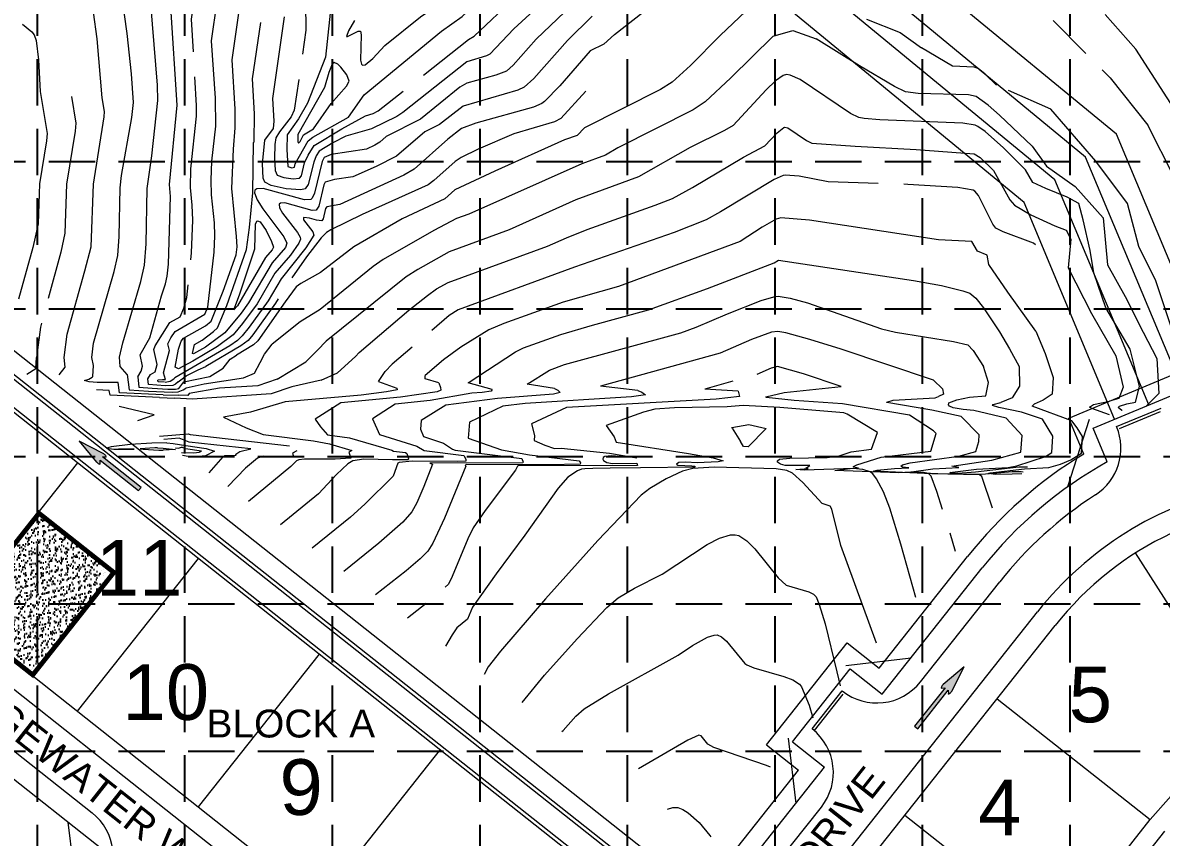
# Model space of a CAD drawing. Header units: inches. Extents: x 5726 to 10817, y 12055 to 15240.
# Drawn here: x 9058 to 9671, y 14475 to 14913 of the extents above; entities that cross this region are included whole.
import ezdxf
from ezdxf.enums import TextEntityAlignment as Align

# ---------------------------------------------------------------- set-up
doc = ezdxf.new("R2010")
doc.units = ezdxf.units.IN
doc.header["$LTSCALE"] = 100
doc.header["$MEASUREMENT"] = 0
for name, pattern in [('ACAD_ISO02W100', [15, 12, -3]), ('DASHED', [0.75, 0.5, -0.25]), ('HIDDEN', [0.375, 0.25, -0.125])]:
    doc.linetypes.add(name, pattern=pattern)
for name, color, linetype in [('2', 7, 'Continuous'), ('20', 36, 'Continuous'), ('21', 36, 'Continuous'), ('27', 150, 'Continuous'), ('29', 150, 'Continuous'), ('30', 7, 'Continuous'), ('8', 7, 'Continuous'), ('BASE', 7, 'Continuous'), ('BLOCK NUMBERS', 7, 'Continuous'), ('FLOW ARROWS', 7, 'Continuous'), ('GRID', 254, 'HIDDEN'), ('LOT NUMBERS', 7, 'Continuous'), ('STREET NAMES', 7, 'Continuous')]:
    doc.layers.add(name, color=color, linetype=linetype)
doc.styles.get("Standard").update_dxf_attribs({"font": 'ARIAL.TTF', "height": 25})

# ---------------------------------------------------------------- blocks, each defined once
blk = doc.blocks.new('block2')
at = {"layer": 'GRID'}
for p, q in [((9066.1, 15156.29), (9066.1, 12138.33)), ((9145.52, 15156.29), (9145.52, 12138.33)), ((9224.94, 15156.29), (9224.94, 12138.33)), ((9304.36, 15156.29), (9304.36, 12138.33)), ((9383.78, 15156.29), (9383.78, 12138.33)), ((9463.2, 15156.29), (9463.2, 12138.33)), ((9542.62, 15156.29), (9542.62, 12138.33)), ((9622.04, 15156.29), (9622.04, 12138.33)), ((5809.88, 14838.61), (10733.92, 14838.61)), ((5809.88, 14759.19), (10733.92, 14759.19)), ((5809.88, 14679.77), (10733.92, 14679.77)), ((5809.88, 14600.35), (10733.92, 14600.35)), ((5809.88, 14520.93), (10733.92, 14520.93))]:
    blk.add_line(p, q, dxfattribs=at)
blk = doc.blocks.new('washout')
at = {"layer": 'BASE'}
h = blk.add_hatch(dxfattribs=at)
h.set_pattern_fill('AR-SAND', color=30, scale=1.29438, style=0)
h.set_pattern_definition([(37.5, (1095.3101, -97.0785), (-0.0815373, 2.494042), [0, -1.9674576, 0, -2.200446, 0, -2.1033675]), (7.5, (1095.31, -97.0785), (2.290764, 3.652929), [0, -1.0613916, 0, -1.7733006, 0, -0.6795495]), (327.5, (1093.718, -97.0785), (4.030883, 0.007325), [0, -0.64719, 0, -2.329884, 0, -3.041793]), (317.5, (1093.718, -97.0785), (3.89107, 1.136046), [0, -0.323595, 0, -1.5273684, 0, -1.747413])])
h.paths.add_polyline_path([(44.31, 0), (44.31, 32.36), (0, 32.36), (0, 0)])
at = {"layer": 'BASE', "color": 30, "linetype": 'ACAD_ISO02W100', "const_width": 1.62}
blk.add_lwpolyline([(0, 0), (44.31, 0), (44.31, 32.36), (0, 32.36)], close=True, dxfattribs=at)

msp = doc.modelspace()

# ---------------------------------------------------------------- hatches: boundary and pattern name
at = {"layer": 'FLOW ARROWS', "lineweight": 0}
h = msp.add_hatch(color=256, dxfattribs=at)
edge = h.paths.add_edge_path()
edge.add_line((9100.1, 14675.75), (9099.97, 14677.79))
edge.add_line((9099.97, 14677.79), (9120.72, 14661.37))
edge.add_line((9120.72, 14661.37), (9122.04, 14663.06))
edge.add_line((9122.04, 14663.06), (9101.3, 14679.48))
edge.add_line((9101.3, 14679.48), (9103.13, 14679.62))
edge.add_line((9103.13, 14679.62), (9103.13, 14679.63))
edge.add_ellipse((9102.15, 14680.55), major_axis=(1.1, -0.87), ratio=0.285714, start_angle=342.81733, end_angle=484.72693)
edge.add_line((9101.73, 14681.3), (9101.74, 14681.3))
edge.add_line((9101.74, 14681.3), (9088.74, 14687.96))
edge.add_line((9088.74, 14687.96), (9098.13, 14676.76))
edge.add_line((9098.13, 14676.76), (9098.13, 14676.76))
edge.add_ellipse((9098.97, 14676.51), major_axis=(1.1, -0.87), ratio=0.285714, start_angle=234.16847, end_angle=374.49672)
edge.add_line((9100.1, 14675.75), (9100.1, 14675.75))
h = msp.add_hatch(color=256, dxfattribs=at)
edge = h.paths.add_edge_path()
edge.add_line((9552.89, 14555), (9554.93, 14555.13))
edge.add_line((9554.93, 14555.13), (9538.51, 14534.38))
edge.add_line((9538.51, 14534.38), (9540.21, 14533.05))
edge.add_line((9540.21, 14533.05), (9556.62, 14553.8))
edge.add_line((9556.62, 14553.8), (9556.77, 14551.97))
edge.add_line((9556.77, 14551.97), (9556.77, 14551.97))
edge.add_ellipse((9557.69, 14552.94), major_axis=(-0.87, -1.1), ratio=0.285714, start_angle=342.81733, end_angle=484.72693)
edge.add_line((9558.44, 14553.36), (9558.44, 14553.36))
edge.add_line((9558.44, 14553.36), (9565.11, 14566.36))
edge.add_line((9565.11, 14566.36), (9553.91, 14556.96))
edge.add_line((9553.91, 14556.96), (9553.91, 14556.97))
edge.add_ellipse((9553.65, 14556.12), major_axis=(-0.87, -1.1), ratio=0.285714, start_angle=234.16847, end_angle=374.49672)
edge.add_line((9552.89, 14555), (9552.89, 14555))

# ---------------------------------------------------------------- linework, layer by layer
at = {"layer": '2', "color": 7, "lineweight": 0}
for p, q in [((9045.26, 14743.25), (9423.24, 14444.17)), ((9621.49, 14700.4), (9686.1, 14727.35)), ((9629.56, 14681.06), (9621.49, 14700.4)), ((9519.42, 14565.72), (9567.03, 14625.89)), ((9458.73, 14524.47), (9502.17, 14579.37)), ((9502.17, 14579.37), (9519.42, 14565.72)), ((9458.73, 14524.47), (9475.99, 14510.82)), ((9423.24, 14444.17), (9475.99, 14510.82)), ((9485.4, 14240.69), (9673.1, 14477.91))]:
    msp.add_line(p, q, dxfattribs=at)
msp.add_arc((9751.32, 14480.07), 235, 121.20802, 141.64691, dxfattribs=at)
at = {"layer": '20', "color": 43, "linetype": 'HIDDEN', "lineweight": 0}
for p, q in [((9657.64, 14899.09), (9621.47, 14939.9)), ((9376.97, 14907.04), (9398.32, 14923.73)), ((9433.89, 14906.43), (9447.57, 14919.58)), ((9512.6, 14915.34), (9530.68, 14908.03)), ((9613.01, 14914.49), (9643.79, 14883.69)), ((9462.36, 14906.12), (9472.97, 14909.18)), ((9472.97, 14909.18), (9485.5, 14904.72)), ((9530.68, 14908.03), (9542.21, 14899.84)), ((9611.86, 14866.83), (9582.49, 14879.8))]:
    msp.add_line(p, q, dxfattribs=at)
at = {"layer": '20', "color": 43, "lineweight": 0}
for p, q in [((9682.84, 14859.82), (9657.64, 14899.09)), ((9643.79, 14883.69), (9663.99, 14858.28)), ((9636.1, 14838.73), (9611.86, 14866.83)), ((9678.22, 14830.18), (9663.99, 14858.28)), ((9601.77, 14846.84), (9609.55, 14836.03)), ((9653.03, 14816.01), (9636.1, 14838.73)), ((9609.55, 14836.03), (9624.94, 14825.25)), ((9624.94, 14825.25), (9639.95, 14808.31)), ((9626.87, 14816.01), (9620.54, 14819.35)), ((9629.17, 14807.16), (9626.87, 14816.01)), ((9659.18, 14792.91), (9653.03, 14816.01)), ((9633.02, 14790.6), (9629.17, 14807.16)), ((9639.95, 14808.31), (9642.25, 14782.9)), ((9620.11, 14801.56), (9622.63, 14796.76)), ((9622.63, 14796.76), (9621.09, 14781.36)), ((9634.94, 14778.67), (9633.02, 14790.6)), ((9668.42, 14774.43), (9659.18, 14792.91)), ((9642.25, 14782.9), (9651.87, 14765.96)), ((9621.09, 14781.36), (9633.79, 14756.72)), ((9641.49, 14759.8), (9634.94, 14778.67)), ((9679.19, 14742.09), (9668.42, 14774.43)), ((9651.87, 14765.96), (9661.49, 14746.71)), ((9654.57, 14737.47), (9641.49, 14759.8)), ((9633.79, 14756.72), (9646.87, 14734.01)), ((9603.73, 14747.31), (9608.76, 14735.2)), ((9661.49, 14746.71), (9668.8, 14732.47)), ((9188.58, 14734.76), (9192.67, 14740.23)), ((9217.06, 14736.95), (9221.65, 14741.81)), ((9110.83, 14728.18), (9110.43, 14733.2)), ((9170.05, 14732.07), (9173.4, 14734.38)), ((9186.19, 14730.27), (9188.58, 14734.76)), ((9210.69, 14730.77), (9217.06, 14736.95)), ((9227.82, 14724.79), (9237.58, 14733.56)), ((9237.58, 14733.56), (9239.43, 14735.66)), ((9589.64, 14737.71), (9594.69, 14728.16)), ((9608.76, 14735.2), (9613.09, 14722.21)), ((9646.87, 14734.01), (9650.72, 14717.07)), ((9659.57, 14717.45), (9654.57, 14737.47)), ((9077.93, 14723.69), (9081.15, 14727.78)), ((9081.15, 14727.78), (9080.66, 14733.05)), ((9096.49, 14728.78), (9095.54, 14733.13)), ((9096.06, 14722.83), (9096.49, 14728.78)), ((9114.52, 14723.97), (9110.83, 14728.18)), ((9122.04, 14725.69), (9122.79, 14728.4)), ((9159.02, 14722.81), (9166.26, 14727.28)), ((9166.26, 14727.28), (9170.05, 14732.07)), ((9183.2, 14724.59), (9186.19, 14730.27)), ((9195.38, 14721.41), (9210.69, 14730.77)), ((9578.19, 14719.5), (9575.56, 14728.12)), ((9594.69, 14728.16), (9594.96, 14717.61)), ((9668.8, 14732.47), (9669.96, 14713.6)), ((9120.27, 14722.7), (9122.04, 14725.69)), ((9131.1, 14721.04), (9133.56, 14721.12)), ((9131.24, 14719.97), (9131.12, 14720.88)), ((9133.56, 14721.12), (9135.21, 14721.14)), ((9137.69, 14720.38), (9139.63, 14721.55)), ((9139.63, 14721.55), (9140.3, 14722.06)), ((9177.2, 14722.11), (9183.2, 14724.59)), ((9218.98, 14720.76), (9227.82, 14724.79)), ((9275.04, 14721.6), (9274.98, 14723.37)), ((9282.34, 14719.47), (9275.04, 14721.6)), ((9613.09, 14722.21), (9612.55, 14713.28)), ((9128.11, 14716.48), (9136.49, 14716.06)), ((9134.77, 14719.73), (9131.24, 14719.97)), ((9135.02, 14719.76), (9137.69, 14720.38)), ((9142.06, 14714.62), (9144.75, 14715.62)), ((9144.75, 14715.62), (9146.16, 14716.52)), ((9311.15, 14715.8), (9298.22, 14719.35)), ((9344.64, 14716.43), (9329.88, 14718.62)), ((9389.49, 14715.24), (9369.36, 14717.63)), ((9548.67, 14720.76), (9553.57, 14716.25)), ((9553.57, 14716.25), (9554.11, 14713.28)), ((9576.84, 14712.46), (9578.19, 14719.5)), ((9594.96, 14717.61), (9590.91, 14711.38)), ((9650.72, 14717.07), (9648.41, 14710.91)), ((9657.39, 14709.04), (9659.57, 14717.45)), ((9131.9, 14711.5), (9140.29, 14711.11)), ((9133.94, 14712.89), (9142.34, 14712.71)), ((9138.85, 14714.45), (9142.06, 14714.62)), ((9554.11, 14713.28), (9551.41, 14711.98)), ((9567.99, 14711.64), (9576.84, 14712.46)), ((9590.91, 14711.38), (9584.85, 14708.78)), ((9607.68, 14710.03), (9602.89, 14707.86)), ((9612.55, 14713.28), (9607.68, 14710.03)), ((9648.41, 14710.91), (9643.39, 14709.55)), ((9669.96, 14713.6), (9663.1, 14706.78)), ((9440.31, 14694.9), (9444.71, 14687.75)), ((9130.87, 14684.4), (9133.9, 14684.15)), ((9133.9, 14684.15), (9140.68, 14683.5)), ((9135.98, 14687), (9139.34, 14686.64)), ((9139.34, 14686.64), (9146.09, 14685.59)), ((9142.03, 14684.23), (9143.94, 14684.67)), ((9146.09, 14685.59), (9157.1, 14684.1)), ((9140.68, 14683.5), (9134.04, 14683.16)), ((9149.38, 14679.31), (9144.4, 14680.32)), ((9156.8, 14680.06), (9149.38, 14679.31)), ((9161.58, 14682.6), (9156.8, 14680.06)), ((9157.1, 14684.1), (9161.58, 14682.6))]:
    msp.add_line(p, q, dxfattribs=at)
for points in [[(9122.79, 14728.4), (9121.51, 14734.42), (9126.86, 14743.63), (9132.98, 14766.33), (9135.26, 14772.8), (9136.14, 14776.93), (9136.77, 14783.24), (9137.97, 14819.77), (9137.38, 14826.21), (9141.58, 14869), (9138.13, 14921.75), (9138.19, 14926.89), (9140.95, 14948.64), (9146.71, 14962.76), (9146.97, 14965), (9146.73, 14965.73), (9143.75, 14968.77), (9132.61, 14976.67), (9114.19, 14988.76), (9110.9, 14995.71), (9083.39, 15012), (9062.7, 15023.18)], [(9227.68, 15023.18), (9228.43, 15020.31), (9230.46, 14992.98), (9229.93, 14976.11), (9221.33, 14894.75), (9211.61, 14870.05), (9206.84, 14861.54), (9200.79, 14852.91), (9200.46, 14845.03), (9201.13, 14835.93), (9203.15, 14835.3), (9204.6, 14835.57), (9205.09, 14837.37), (9211.93, 14849.71), (9214.57, 14851.72), (9233.69, 14862.58), (9242.12, 14874.55), (9283.77, 14908.81), (9295.01, 14916.77), (9350.69, 14969.27), (9365.82, 14980.71), (9367.25, 14982.34)], [(9365.45, 14933.95), (9334.76, 14904.59), (9322.35, 14890.57), (9318.8, 14887.35), (9312.98, 14885.22), (9297.44, 14880.9), (9293.71, 14878.58), (9272.46, 14861.44), (9253.96, 14852.04), (9250.63, 14849.07), (9247.99, 14847.42), (9243.35, 14845.33), (9224.43, 14842.36), (9220.72, 14840.84), (9219.5, 14838.6), (9215.48, 14821.56), (9214.15, 14818.79), (9213.37, 14818.12), (9210.09, 14817.99), (9187.88, 14824.04), (9184.3, 14823.92), (9183.39, 14823.17), (9183.14, 14821.82), (9184.5, 14817.99), (9187.61, 14813.13), (9198.99, 14798.01), (9200.61, 14794.69), (9199.76, 14792.31), (9192.64, 14783.97), (9179.87, 14762.42), (9175.99, 14757.01), (9167.16, 14746.31), (9156.7, 14738.68), (9150.29, 14735.03), (9149.81, 14735.27), (9150.88, 14739.99), (9154.94, 14742.42), (9161.11, 14747.04), (9163.28, 14749.05), (9168.17, 14761.08), (9178.88, 14791.3), (9180.52, 14803.04), (9182.29, 14821.73), (9182.62, 14848.81), (9182.9, 14849.16), (9183.18, 14864.36), (9182.03, 14883.19), (9186.54, 14913.46)], [(9095.54, 14733.13), (9096.53, 14740.69), (9107.55, 14779.37), (9109.61, 14788.04), (9110.25, 14798.21), (9110.79, 14824.51), (9111.62, 14831.1), (9117.11, 14862.27), (9117.99, 14870.37), (9116.99, 14885.86), (9114.64, 14907.65), (9111.63, 14928.24)], [(9110.43, 14733.2), (9112.25, 14740.91), (9121.92, 14774.05), (9123.97, 14782.7), (9124.73, 14794.27), (9125.36, 14824.17), (9127.93, 14841.62), (9131.12, 14871.49), (9130.83, 14879.7), (9127.34, 14923.47)], [(9135.21, 14721.14), (9134.18, 14724.82), (9137.29, 14736.81), (9136.52, 14740.42), (9138.04, 14743.64), (9140.36, 14746.99), (9156.42, 14756.43), (9158.08, 14760.13), (9161.4, 14789.87), (9161.79, 14798.5), (9161.66, 14805.63), (9160.07, 14820.76), (9159.79, 14828.63), (9160.25, 14838.8), (9162.24, 14857.57), (9162.12, 14872.7), (9160.05, 14903.71), (9163.12, 14924.9)], [(9337.78, 14923.99), (9322.73, 14910.05), (9309.85, 14896.48), (9308.1, 14895.54), (9297.41, 14892.4), (9262.99, 14865.05), (9259.68, 14862.8), (9246.1, 14856.16), (9232.25, 14852.31), (9225.32, 14848.69), (9217.99, 14844.15), (9216.37, 14841.64), (9215.14, 14838.27), (9212.03, 14826.23), (9210.39, 14823.87), (9208.04, 14823.42), (9200.23, 14823.9), (9192.12, 14825.69), (9188.62, 14827.54), (9187.8, 14829.7), (9187.45, 14837.38), (9188.63, 14850.04), (9193.31, 14856.45), (9193.7, 14860.41), (9193, 14872.56), (9199.29, 14916.6)], [(9080.66, 14733.05), (9082.31, 14745.69), (9091.85, 14779.66), (9095.16, 14792.71), (9096.39, 14826.39), (9102.28, 14862.63), (9102.45, 14865.55), (9101.21, 14872.89), (9098.42, 14904.71), (9096.49, 14919)], [(9364.91, 14916.84), (9351.7, 14903.87), (9333.48, 14883.32), (9328.27, 14878.62), (9324.92, 14877.08), (9295.5, 14868.5), (9282.72, 14858.59), (9274.8, 14854.68), (9259.5, 14841.48), (9248.6, 14835.85), (9236.04, 14830.38), (9226.28, 14828.93), (9221.23, 14827.46), (9220.42, 14825.98), (9217.75, 14814.65), (9216.35, 14812.37), (9214.17, 14812.29), (9199.41, 14816.3), (9197.04, 14816.22), (9196.44, 14815.72), (9196.6, 14813.67), (9198.28, 14810.74), (9206.2, 14800.47), (9207.69, 14797.79), (9207.87, 14796.8), (9207.04, 14794.56), (9202.42, 14788.24), (9194.1, 14778.44), (9184.49, 14761.99), (9176.74, 14751.39), (9171.68, 14745.29), (9163.24, 14739.01), (9150, 14731.07), (9142.27, 14726.86), (9140.49, 14727.84), (9142.24, 14737.47), (9143.6, 14741.93), (9144.98, 14743.5), (9156.75, 14750.11), (9159.89, 14752.65), (9166.23, 14768.82), (9173.19, 14788.36), (9173.71, 14792.66), (9173.5, 14798.23), (9170.93, 14824.13), (9171.76, 14845.23), (9172.71, 14856.84), (9172.78, 14866.87), (9171.04, 14893.45), (9174.91, 14919.78)], [(9058.27, 14912.68), (9063.22, 14908.47), (9064.54, 14906.83), (9065.57, 14903.73), (9066.8, 14893.32), (9067.8, 14876.35), (9071.43, 14853.65), (9071.22, 14849.68), (9067.31, 14826.57), (9066.66, 14805.08), (9063.83, 14792.3), (9056.15, 14764.5)], [(9376.97, 14907.04), (9371.19, 14901.87), (9363.91, 14898.19), (9347.51, 14879.46), (9339.19, 14870.94), (9337.74, 14869.88), (9333.25, 14867.95), (9302.32, 14859.19), (9294.53, 14856.43), (9287.13, 14850.66), (9269, 14834.43), (9263.59, 14831.26), (9229.07, 14815.53), (9222.03, 14814.27), (9221.34, 14813.35), (9220.02, 14807.75), (9219.33, 14806.62), (9216.59, 14806.97), (9212.66, 14808.18), (9209.77, 14808.53), (9209.48, 14808.28), (9209.59, 14807.26), (9214.52, 14800.69), (9215.13, 14798.92), (9210.73, 14792.04), (9197.48, 14775.39), (9190.47, 14763.6), (9180.31, 14749.35), (9176.5, 14744.65), (9173.92, 14742.26), (9169.79, 14739.33), (9140.3, 14722.06)], [(9433.89, 14906.43), (9417.77, 14890.41), (9407.9, 14881.35), (9401.61, 14877.38), (9360.75, 14856.82), (9356.9, 14852.59), (9350.07, 14850.38), (9312.44, 14833.45), (9290.93, 14823.3), (9285.56, 14818.59), (9262.63, 14807.68), (9236.6, 14792.74), (9218.74, 14778.75), (9208.09, 14772.86), (9205.58, 14771.04), (9199.57, 14763.1), (9184.85, 14742.05), (9182.65, 14739.79), (9173.4, 14734.38)], [(9462.36, 14906.12), (9439.54, 14883.63), (9425.66, 14870.79), (9419.19, 14866.44), (9378.74, 14845.99), (9372.14, 14842.12), (9359.33, 14837.4), (9298.44, 14810.21), (9291.92, 14807.94), (9279.61, 14801.41), (9252.46, 14785.81), (9247.06, 14781.99), (9218.47, 14758.88), (9207.79, 14752.24), (9192.67, 14740.23)], [(9601.77, 14846.84), (9584.22, 14863.63), (9578.16, 14868.92), (9571.53, 14873.64), (9567.55, 14874.5), (9540.48, 14875.25), (9533.63, 14876.17), (9527.67, 14879.03), (9508.82, 14890.07), (9485.5, 14904.72)], [(9214.85, 14856.27), (9224.36, 14869.79), (9232.72, 14879.18), (9234.14, 14881.92), (9232.82, 14885.23), (9229.64, 14889.43), (9227.95, 14891.05), (9225.96, 14891.92), (9224.93, 14891), (9223.1, 14886.48), (9220.76, 14878.51), (9206.52, 14853.2), (9206.44, 14849.21), (9206.87, 14848.52), (9207.74, 14849.38), (9209.42, 14853.01), (9214.85, 14856.27)], [(9620.54, 14819.35), (9609.09, 14824.02), (9602.17, 14827.26), (9598.15, 14834.11), (9586.29, 14846.01), (9576.5, 14854.77), (9572.56, 14857.51), (9571.05, 14858.2), (9564.37, 14859.33), (9519.77, 14861.09), (9511.26, 14861.83), (9508.38, 14862.38), (9503.95, 14864.52), (9476.92, 14882.77), (9471.49, 14885.19), (9469.48, 14885.46), (9467.78, 14884.98), (9463.54, 14882.06), (9458.56, 14877.31), (9440.76, 14858.06), (9436.17, 14855.35), (9417.61, 14846.19), (9389.9, 14830.31), (9356.19, 14817.96), (9320.17, 14801.79), (9287.87, 14789.88), (9271.06, 14780.54), (9264.73, 14776.58), (9221.65, 14741.81)], [(9239.43, 14735.66), (9266.23, 14758.47), (9276.17, 14766.49), (9281.14, 14769.98), (9287.38, 14773.45), (9340.91, 14792.99), (9351.01, 14797.53), (9362.24, 14802.07), (9398.81, 14815.05), (9408.12, 14818.74), (9418.97, 14824.67), (9446.37, 14840.93), (9457.93, 14846.98), (9464.57, 14854.15), (9468, 14857.01), (9468.63, 14857.19), (9470.32, 14856.72), (9480.37, 14849.94), (9483.13, 14848.59), (9506.43, 14846.81), (9539.36, 14845.11), (9570.58, 14842.75), (9573.75, 14840.82), (9580.87, 14833.78), (9589.8, 14818), (9592.17, 14815.03), (9600.98, 14809.96), (9613.97, 14803.9), (9620.11, 14801.56), (9620.47, 14801.47)], [(9189.07, 14786.88), (9173.95, 14760.92), (9172.02, 14758.65), (9175.07, 14766.85), (9183.22, 14791.62), (9183.64, 14804.86), (9184.3, 14806.44), (9184.81, 14806.7), (9186.22, 14806.04), (9189.48, 14801.48), (9192.29, 14795.62), (9193.34, 14792.57), (9192.61, 14790.97), (9189.07, 14786.88)], [(9603.73, 14747.31), (9588.62, 14768.23), (9578.44, 14783.08), (9577.56, 14788.23), (9572.41, 14790.41), (9569.26, 14795.46), (9551.42, 14796.46), (9481.96, 14807), (9466.53, 14808.33), (9463.96, 14807.61), (9456.44, 14803.28), (9444.56, 14795.58), (9379.12, 14771.28), (9349.38, 14762.78), (9317.41, 14751.3), (9309.28, 14748.01), (9294.29, 14738.54), (9284.8, 14731.83), (9274.98, 14723.37)], [(9298.22, 14719.35), (9323.63, 14736.1), (9328, 14738.18), (9348.03, 14745.46), (9365.01, 14750.44), (9395.28, 14758.64), (9426.98, 14770.27), (9462.79, 14784.01), (9465.26, 14785.5), (9537.97, 14774.56), (9552.93, 14771.76), (9564.44, 14768.99), (9568.29, 14767.65), (9571.52, 14764.95), (9575.61, 14759.83), (9584.14, 14746.94), (9589.64, 14737.71)], [(9329.88, 14718.62), (9341.96, 14726.26), (9350.08, 14729.22), (9412.58, 14746.4), (9420.93, 14749.38), (9437.78, 14756.66), (9455.79, 14763.83), (9462.63, 14765.77), (9465.07, 14766.05), (9471.56, 14765.04), (9480.81, 14762.42), (9520.68, 14748.51), (9528.18, 14746.75), (9559.34, 14741.72), (9567.22, 14739.81), (9570.09, 14736.8), (9575.56, 14728.12)], [(9548.67, 14720.76), (9498.87, 14737.6), (9482.15, 14742.78), (9469.13, 14746.29), (9464.87, 14747.09), (9461.38, 14746.67), (9450.7, 14742.72), (9433.73, 14735.31), (9369.36, 14717.63)], [(9133.94, 14712.89), (9110.43, 14714.07), (9109.71, 14719.57), (9098.49, 14719.52), (9094.07, 14719.91), (9091.59, 14720.75), (9093.96, 14721.41), (9095.7, 14722.48), (9096.06, 14722.83)], [(9114.52, 14723.97), (9115.62, 14715.69), (9126.1, 14714.88), (9138.85, 14714.45)], [(9120.27, 14722.7), (9120.84, 14717.02), (9128.11, 14716.48)], [(9136.49, 14716.06), (9140.52, 14715.98), (9142.32, 14716.35), (9145.01, 14719.94), (9159.02, 14722.81)], [(9195.38, 14721.41), (9184.85, 14717.85), (9164.31, 14716.6), (9147.89, 14713.72), (9147.19, 14712.62), (9142.34, 14712.71)], [(9146.16, 14716.52), (9146.38, 14716.79), (9156.07, 14718.84), (9177.2, 14722.11)], [(9131.9, 14711.5), (9105.35, 14712.76), (9104.87, 14715.35), (9098.03, 14715.57)], [(9218.98, 14720.76), (9203.21, 14717.21), (9192.15, 14713.48), (9149.64, 14710.66), (9140.29, 14711.11)], [(9282.34, 14719.47), (9283.33, 14716.82), (9283.4, 14715.39), (9281.44, 14714.59), (9261.72, 14711.74), (9229.59, 14708.55), (9215.83, 14699.9), (9218.62, 14695.75), (9222.41, 14691.44), (9234.26, 14689.72), (9257, 14683.17), (9257.88, 14682.58), (9264.41, 14681.83), (9265.12, 14681.3), (9266.11, 14678.49), (9265.81, 14677.99), (9257.4, 14677.86), (9241.9, 14678.26), (9236.13, 14677.31), (9233.41, 14675.72), (9227.25, 14669.95), (9217.53, 14659.64), (9197.09, 14642.83)], [(9311.15, 14715.8), (9310.5, 14714.92), (9305.72, 14714.16), (9300.21, 14713.84), (9277.63, 14709.97), (9258.81, 14707.98), (9246.64, 14700.02), (9250.49, 14691.62), (9270.43, 14685.31), (9274.41, 14682.87), (9295.79, 14680.28), (9296.89, 14678.2), (9296.82, 14677.26), (9292.21, 14676.97), (9268.08, 14677.23), (9260.99, 14676.58), (9260.26, 14676.06), (9257.72, 14669.07), (9242.47, 14654.12), (9234.73, 14647.1), (9214.13, 14630.31)], [(9344.64, 14716.43), (9346.35, 14715.44), (9347.65, 14714.15), (9344.03, 14713.33), (9313.98, 14710.99), (9286.04, 14707.39), (9272.81, 14699.07), (9272.48, 14694.5), (9274.19, 14690.45), (9284.95, 14686.87), (9289.69, 14683.76), (9291.21, 14683.12), (9327.11, 14678.69), (9327.76, 14676.76), (9327.55, 14676.4), (9277.58, 14676.06), (9278.95, 14675.65), (9274.36, 14663.59), (9270.47, 14654.74), (9267.75, 14649.85), (9262.91, 14644.43), (9250.12, 14632.98), (9231.23, 14617.76)], [(9389.49, 14715.24), (9391.69, 14714.31), (9393.67, 14712.96), (9386.11, 14711.95), (9328.78, 14708.23), (9316.77, 14706.81), (9298.94, 14698.27), (9298.12, 14689.51), (9316.06, 14683.23), (9331.18, 14680.71), (9357.88, 14677.47), (9358.55, 14676.23), (9358.5, 14675.65), (9341.44, 14675.31), (9297.15, 14675.33), (9296.56, 14674.94), (9296.92, 14674.57), (9285.43, 14646.46), (9279.1, 14633.05), (9276.46, 14628.81), (9272.24, 14624.61), (9264.7, 14618.19), (9248.25, 14605.25)], [(9580.37, 14651.94), (9574.73, 14668.91), (9573.49, 14669.77), (9547.76, 14670.35), (9516.38, 14671.74), (9518.26, 14672.3), (9527.62, 14673.33), (9535.38, 14673.58), (9532.02, 14673.93), (9531.09, 14674.47), (9531.95, 14675.21), (9536.02, 14676.32), (9562.23, 14679.84), (9571.48, 14682.4), (9573.05, 14687.74), (9573.25, 14691.36), (9563.62, 14701.23), (9547.68, 14704.77), (9523.53, 14708.76), (9523.57, 14709.05), (9527.01, 14710.06), (9549.53, 14711.41), (9551.41, 14711.98)], [(9596.91, 14671.27), (9595.79, 14671.53), (9590.98, 14671.54), (9574.7, 14670.02), (9550.92, 14670.4), (9539.33, 14671), (9536.81, 14671.54), (9548.28, 14673.02), (9562.25, 14673.72), (9558.51, 14674.48), (9580.1, 14677.81), (9595.71, 14682.09), (9596.32, 14691.09), (9587.78, 14700.43), (9570.35, 14704.53), (9564.69, 14704.96), (9559.18, 14705.94), (9557.3, 14706.91), (9556.72, 14707.57), (9556.98, 14708.6), (9561.15, 14710.31), (9567.99, 14711.64)], [(9612.42, 14681.82), (9612.89, 14690.72), (9607.25, 14699.78), (9596.09, 14703.53), (9583.84, 14706.08), (9580.33, 14707.23), (9580.78, 14707.67), (9584.85, 14708.78)], [(9643.47, 14702.14), (9633.82, 14705.61), (9632.65, 14706.37), (9634.73, 14707.75), (9643.39, 14709.55)], [(9650.21, 14704.44), (9650.08, 14704.48), (9648.06, 14706.15), (9648.82, 14706.88), (9652.8, 14708.15), (9657.39, 14709.04)], [(9539.15, 14603.78), (9531.07, 14632.54), (9525.18, 14651.9), (9521.73, 14660.72), (9517.97, 14667.76), (9515.98, 14670.33), (9514.62, 14671.4), (9510.63, 14672.72), (9505.45, 14673.2), (9479.18, 14672.34), (9474.57, 14672.78), (9481.22, 14673.34), (9479.92, 14673.52), (9482.07, 14674.95), (9468.75, 14674.95), (9466.26, 14675.52), (9464.76, 14676.73), (9464.63, 14677.36), (9465.7, 14678.21), (9471.28, 14678.76), (9491.47, 14679.26), (9497.9, 14680.11), (9504.33, 14682.21), (9515.22, 14683.64), (9518.52, 14692.67), (9502.22, 14702.52), (9500.43, 14703.25), (9465.84, 14706.15), (9446.19, 14707.27), (9437.61, 14706.42), (9409.16, 14705.9), (9398.69, 14705.14), (9392.57, 14703.58), (9372.4, 14696.38), (9376.73, 14690.4), (9377.84, 14687.5), (9416.77, 14681.4), (9430.11, 14678.96), (9435.48, 14677.47), (9432.71, 14676.87), (9421.38, 14676.28), (9415.15, 14676.72), (9411.63, 14676.48), (9410.39, 14675.52), (9410.98, 14675.07), (9418.58, 14674.78), (9420.14, 14674.45), (9420.15, 14674.03), (9390.95, 14673.68), (9374.51, 14673.38), (9365.35, 14673.18), (9360.96, 14673.08), (9359.17, 14672.88), (9356.98, 14672.09), (9351.89, 14668.57), (9346.65, 14662.58), (9328.72, 14637.35), (9313.31, 14616.59), (9300.56, 14598.59), (9297.82, 14592.16), (9292.08, 14587.45), (9289.46, 14583.63), (9285.96, 14577.56)], [(9597.67, 14673.13), (9610.79, 14673.71), (9617.1, 14675.66), (9622.64, 14677.88), (9628.25, 14681.55), (9628.89, 14690.57), (9626.05, 14695.12), (9623.03, 14698.97), (9601.8, 14706.88), (9602.89, 14707.86)], [(9440.31, 14694.9), (9440.02, 14695.37), (9449.22, 14697.03), (9458.63, 14694.8)], [(9132.03, 14690.61), (9147.45, 14691.95), (9148.49, 14691.5), (9201.98, 14685.55)], [(9458.63, 14694.8), (9448.97, 14684.88), (9446.28, 14685.18), (9444.71, 14687.75)], [(9135.98, 14687), (9127.94, 14686.9), (9116.18, 14686.2), (9105.91, 14684.9), (9103.44, 14684.25), (9107.37, 14683.76), (9118.27, 14683.65), (9110.05, 14683.91)], [(9130.87, 14684.4), (9129.52, 14684.46), (9121.66, 14683.87), (9123.24, 14683.69)], [(9175.19, 14682.43), (9181.09, 14683.79), (9147.91, 14687.44), (9142.54, 14689.51), (9134.39, 14688.87)], [(9140.53, 14684.36), (9142.03, 14684.23)], [(9143.82, 14681.95), (9150.48, 14681.66), (9153.26, 14681.99), (9154.67, 14682.59), (9145.98, 14683.82), (9143.94, 14684.67)], [(9123.24, 14683.69), (9131.59, 14683.12), (9134.04, 14683.16)], [(9158.78, 14670.96), (9166.23, 14679.53), (9167.19, 14680.2), (9173.22, 14680.45), (9173, 14680.93), (9175.19, 14682.43)], [(9205.84, 14682.84), (9203.51, 14681.52), (9204.14, 14679.61), (9188.24, 14679.92), (9184.67, 14678.87), (9178.2, 14673.41), (9168.81, 14663.6)], [(9599.24, 14673.99), (9594.61, 14673.89), (9571.26, 14671.33), (9561.67, 14670.64), (9557.99, 14670.79), (9557.51, 14671.09), (9571.81, 14672.96), (9588.86, 14673.81), (9593.53, 14674.73), (9608.92, 14679.74), (9612.42, 14681.82)], [(9518.04, 14579.11), (9498.76, 14631.78), (9493.92, 14651.33), (9493.06, 14652.9), (9488.72, 14654.39), (9478.25, 14665.7), (9472.81, 14670.76), (9469.61, 14672.24), (9463.9, 14672.99), (9430.62, 14673.92), (9419.16, 14673.33), (9413.54, 14671.84), (9404.66, 14667.74), (9395.89, 14662.52), (9391.24, 14658.89), (9367.92, 14634.45), (9339.78, 14603.08), (9315.58, 14574.92), (9308.95, 14566.38), (9306.76, 14562.28)], [(9596.2, 14670.43), (9590.97, 14670.13), (9582.26, 14670.02), (9578.09, 14670.49), (9579.1, 14670.96), (9597.67, 14673.13)], [(9327.26, 14547.23), (9339.33, 14561.86), (9356.78, 14581.58), (9372.77, 14598.37), (9378.92, 14603.67), (9387.63, 14608.74), (9402.51, 14616.37), (9426.88, 14632.3), (9433.48, 14635.68), (9439.35, 14637.5), (9441.85, 14637.61), (9443.87, 14637.11), (9448.11, 14634.36), (9452.51, 14629.93), (9465.04, 14614.33), (9469.38, 14610.39), (9481.58, 14606.8), (9484.09, 14605.61), (9485.53, 14604.06), (9487.17, 14599.94), (9490.42, 14589.53), (9496.67, 14563.82), (9498.38, 14556.13)], [(9348.66, 14531.52), (9349.22, 14532.21), (9356.13, 14539.85), (9360.56, 14543.83), (9373.67, 14551.97), (9411.24, 14572.62), (9418.9, 14577.84), (9427.05, 14582.47), (9430.6, 14583.56), (9432.12, 14583.63), (9434.58, 14582.62), (9437.16, 14580.33), (9447.15, 14568.3), (9448.21, 14567.5), (9451.9, 14565.88), (9468.09, 14561.3), (9472.99, 14559.38), (9476.54, 14557.02), (9477.6, 14555.64), (9481.64, 14545.86), (9483.66, 14538.93)], [(9405.48, 14489.79), (9408.4, 14490.73), (9410.97, 14490.62), (9413.72, 14489.62), (9416.61, 14487.85), (9422.53, 14482.51), (9428.26, 14475.59), (9428.79, 14474.8)]]:
    msp.add_lwpolyline(points, dxfattribs=at)
at = {"layer": '20', "color": 43, "linetype": 'HIDDEN', "lineweight": 0}
for points in [[(9237.36, 15023.18), (9240.13, 15004.63), (9241.81, 14983.57), (9241.66, 14965.72), (9240.97, 14951.3), (9237, 14914.54), (9233.66, 14909.01), (9232.63, 14906), (9233.28, 14905.87), (9238.92, 14908.76), (9240.11, 14908.81), (9240.52, 14906.85), (9240.17, 14893.28), (9240.71, 14891.07), (9241.23, 14890.5), (9242.64, 14890.63), (9246.79, 14894.08), (9253.3, 14901.17), (9272.51, 14916.54), (9290.93, 14929.27), (9326.83, 14962.95), (9340.76, 14974.47), (9363.78, 14991.19), (9368, 14995.65)], [(9582.49, 14879.8), (9576.4, 14885.61), (9572.61, 14888.74), (9570.63, 14889.37), (9558.88, 14889.95), (9542.21, 14899.84)]]:
    msp.add_lwpolyline(points, dxfattribs=at)
at = {"layer": '21', "color": 43, "lineweight": 0}
for p, q in [((9268.01, 14738.69), (9257.2, 14729.52)), ((9060.65, 14724.04), (9065.41, 14727.18)), ((9065.41, 14727.18), (9065.77, 14732.98)), ((9152.72, 14726.38), (9156.85, 14728.22)), ((9253.52, 14725.59), (9257.2, 14729.52)), ((9125.63, 14721.6), (9127.12, 14723.89)), ((9126.04, 14718.49), (9125.63, 14721.6)), ((9127.12, 14723.89), (9129.66, 14725.37)), ((9141.99, 14720.03), (9146.34, 14723.19)), ((9146.34, 14723.19), (9152.72, 14726.38)), ((9249.8, 14720.19), (9253.52, 14725.59)), ((9440.61, 14720.24), (9425.59, 14716.08)), ((9443.48, 14714.84), (9425.59, 14716.08)), ((9468.26, 14714.12), (9498.96, 14717.36))]:
    msp.add_line(p, q, dxfattribs=at)
at = {"layer": '21', "color": 43, "linetype": 'DASHED', "lineweight": 0}
for points in [[(9175.83, 14995.75), (9180.77, 14999.22), (9198.98, 15002.71), (9206.45, 15003.72), (9213.03, 15004.04), (9217.76, 15003.27), (9219.12, 15002.36), (9219.94, 15000.76), (9220.42, 14995.5), (9219.73, 14988.36), (9214.34, 14961.14), (9210.65, 14923.83), (9210.8, 14909.4), (9208.92, 14896.45)], [(9274.04, 14885.11), (9298.37, 14904.35), (9301.32, 14906.14), (9337.87, 14940.56), (9366.54, 14968.15)], [(9150.22, 14897.72), (9149.15, 14915.27), (9151.88, 14935.41), (9154.49, 14959.94), (9154.8, 14961.33)]]:
    msp.add_lwpolyline(points, dxfattribs=at)
at = {"layer": '21', "color": 43, "lineweight": 0}
for points in [[(9148.85, 14785.65), (9149.25, 14789.46), (9149.85, 14807), (9149.61, 14815.19), (9148.61, 14824.58), (9148.92, 14834.71), (9151.92, 14863.08), (9151.99, 14868.79), (9151.04, 14884.3)], [(9206.95, 14882.8), (9204.54, 14866.22), (9202.82, 14862.7), (9196.6, 14854.64), (9194.65, 14851.29), (9194.13, 14847.7), (9193.82, 14840.43), (9194.26, 14833.72), (9195.27, 14831.32), (9198.96, 14829.99), (9203.94, 14829.34), (9207.41, 14829.62), (9208.35, 14830.98), (9210.12, 14837.93), (9211.94, 14842.05), (9215.18, 14847.17), (9230.17, 14856.19), (9242.95, 14863.29), (9247.04, 14864.53), (9249.67, 14865.84), (9263.22, 14876.55)], [(9361.45, 14876.54), (9348.04, 14861.77), (9344.68, 14860.03), (9322.68, 14853.58), (9303.5, 14845.23), (9294.41, 14840.85), (9291.2, 14838.7), (9279.74, 14828.43), (9276.61, 14826.03), (9241.12, 14810.08), (9224.29, 14801.89), (9221.91, 14800.38), (9218.98, 14797.53), (9211.05, 14787.22), (9203.22, 14775.91)], [(9084.66, 14873.61), (9086.97, 14859.28), (9086.6, 14854.97), (9081.85, 14826.48), (9081.02, 14800), (9078.86, 14789.72), (9072.07, 14764.78)], [(9518.89, 14826.8), (9491.94, 14827.74), (9476.27, 14830.64), (9468.78, 14831.33), (9467.67, 14831.14), (9462.96, 14829.02), (9433.97, 14811.44), (9426.34, 14807.16), (9409.04, 14800.43), (9355.38, 14781.74), (9292.77, 14758.77), (9288.01, 14755.65), (9278.53, 14747.61)], [(9603.55, 14793.82), (9602.54, 14794.55), (9586.16, 14800.77), (9582.18, 14802.8), (9580.64, 14804.89), (9572.85, 14820.33), (9570.91, 14822.69), (9570.01, 14823.2), (9561.66, 14824.57), (9534.9, 14826.25), (9532.68, 14826.33)], [(9129.66, 14725.37), (9130.7, 14729.26), (9128.99, 14737.28), (9129.74, 14739.31), (9137.52, 14751.85), (9143.07, 14755.01), (9145.09, 14759.68), (9146.71, 14765.31), (9147.44, 14772.27)], [(9195.88, 14764.66), (9194.42, 14762.24), (9182.21, 14745.19), (9179.78, 14742.28), (9175.74, 14739.27), (9156.85, 14728.22)], [(9068.45, 14751.47), (9067.89, 14749.41), (9065.77, 14732.98)], [(9498.96, 14717.36), (9478.58, 14724.25), (9464.67, 14728.14), (9461.22, 14727.31), (9453.51, 14723.96)], [(9141.99, 14720.03), (9140.59, 14718.69), (9139.24, 14717.9), (9134.97, 14717.7), (9126.04, 14718.49)], [(9249.8, 14720.19), (9259.76, 14716.62), (9260.01, 14715.68), (9254.12, 14714.54), (9240.48, 14712.76), (9199.69, 14709.19), (9181.05, 14703.6), (9166.38, 14700.9), (9178.6, 14695.14), (9187.73, 14691.51), (9214.88, 14688.24), (9223.58, 14686.46), (9235.51, 14682.92), (9234, 14682.03), (9235.07, 14678.85), (9226.53, 14678.35), (9210.04, 14678.35), (9206.99, 14678), (9205.75, 14677.47), (9202.72, 14674.37), (9179.83, 14655.5)], [(9443.48, 14714.84), (9444.18, 14712.06), (9431.73, 14710.67), (9351.11, 14706.17), (9332.28, 14697.36), (9333.81, 14690.98), (9333.66, 14688.43), (9339.46, 14685.77), (9344.57, 14683.95), (9348.23, 14684.24), (9374.22, 14681.57), (9388.96, 14678.92), (9375.15, 14680.1), (9371.78, 14679.68), (9370.84, 14679.15), (9370.59, 14678.36), (9370.94, 14677.52), (9372.8, 14676.45), (9375.77, 14676), (9388.92, 14676.07), (9389.38, 14674.9), (9325.12, 14674.7), (9324.76, 14674.53), (9323.56, 14672.34), (9307.35, 14650.71), (9300.8, 14641.25), (9297.94, 14635.39), (9289.58, 14615.05), (9287.48, 14610.9), (9285.82, 14609.29)], [(9553.51, 14651.2), (9550.4, 14660.82), (9547.32, 14669.12), (9545.89, 14670.51), (9543.31, 14671.19), (9536.42, 14671.25), (9530.06, 14670.85), (9495.57, 14672.21), (9503.78, 14673.31), (9508.29, 14673.41), (9505.55, 14673.92), (9505.55, 14674.34), (9507.31, 14675.3), (9520.39, 14679.33), (9547.19, 14682.55), (9550.09, 14692.16), (9548.65, 14693.53), (9535.66, 14702), (9499.74, 14708.06), (9473.62, 14709.9), (9458.54, 14711.49), (9458.42, 14711.8), (9468.26, 14714.12)], [(9120.39, 14699.15), (9129.04, 14702.13), (9110.26, 14706.59)], [(9560.41, 14628.62), (9557.59, 14638.39)], [(9275.59, 14600.61), (9265.5, 14592.59)], [(9460.88, 14512.31), (9458.79, 14513.28), (9430.35, 14523.03), (9427.16, 14524.71), (9423.62, 14529.25), (9422.38, 14529.65), (9416.4, 14526.87), (9389.91, 14511.42)]]:
    msp.add_lwpolyline(points, dxfattribs=at)
at = {"layer": '27', "color": 7, "lineweight": 0}
for p, q in [((9046.89, 14729.2), (9409.2, 14442.53)), ((9036.97, 14716.65), (9399.27, 14429.98)), ((9634.57, 14695.02), (9680.72, 14714.27)), ((9642.16, 14676.82), (9634.57, 14695.02)), ((8956.13, 14646.72), (9349.8, 14335.23)), ((9521.06, 14551.67), (9574.87, 14619.68)), ((9389.01, 14304.2), (9614.08, 14588.66)), ((9472.78, 14526.11), (9503.81, 14565.32)), ((9503.81, 14565.32), (9521.06, 14551.67)), ((9021.56, 14531.19), (9102.33, 14467.28)), ((9472.78, 14526.11), (9490.03, 14512.46)), ((9426.12, 14431.69), (9490.03, 14512.46))]:
    msp.add_line(p, q, dxfattribs=at)
for radius, start in [(225, 119.02211), (175, 88.81721)]:
    msp.add_arc((9751.32, 14480.07), radius, start, 141.64691, dxfattribs=at)
at = {"layer": '29', "color": 7, "lineweight": 0}
for p, q in [((9022.79, 14593.98), (9087.94, 14676.32)), ((9087.88, 14542.48), (9153.03, 14624.82)), ((9713.77, 14539.15), (9657.45, 14627.77)), ((9152.96, 14490.98), (9218.12, 14573.32)), ((9582.92, 14549.27), (9665.26, 14484.11)), ((9665.26, 14484.11), (9713.77, 14539.15)), ((9218.05, 14439.47), (9283.21, 14521.82)), ((9471.35, 14239.05), (9665.26, 14484.11)), ((9533.28, 14486.53), (9615.62, 14421.38))]:
    msp.add_line(p, q, dxfattribs=at)
at = {"layer": '30', "color": 7, "lineweight": 0}
for p, q in [((9630.55, 14841.02), (9446.08, 14993.04)), ((9647.1, 14853.29), (9473.93, 14996.01)), ((9597.46, 14816.46), (9390.38, 14987.11)), ((9614, 14828.74), (9418.23, 14990.08)), ((9710.49, 14701.33), (9647.1, 14853.29)), ((9690.73, 14696.76), (9630.55, 14841.02)), ((9664.56, 14707.53), (9614, 14828.74)), ((9646.11, 14699.83), (9597.46, 14816.46)), ((9621.02, 14663.5), (9632.54, 14699.89)), ((9501.45, 14567.18), (9536.57, 14571.27)), ((9470.43, 14527.97), (9474.52, 14492.85)), ((9082.73, 14482.79), (9086.82, 14447.67))]:
    msp.add_line(p, q, dxfattribs=at)
at = {"layer": '8', "color": 7, "linetype": 'Continuous', "lineweight": 0}
for p, q in [((9031.93, 14738.49), (9421.68, 14430.1)), ((9024.48, 14729.08), (9414.23, 14420.69)), ((9647.25, 14695.8), (9671.24, 14705.81)), ((8962.8, 14626.14), (9328.24, 14336.99)), ((9541.64, 14558.34), (9584.29, 14612.24)), ((9390.77, 14325.77), (9604.67, 14596.1)), ((9483.36, 14533.04), (9499.5, 14553.43)), ((9037.24, 14534.09), (9095.66, 14487.86)), ((9442.05, 14432.47), (9488.27, 14490.9))]:
    msp.add_line(p, q, dxfattribs=at)
at = {"layer": '8', "color": 7, "linetype": 'HIDDEN', "lineweight": 0}
for p, q in [((9648.75, 14694.8), (9670.9, 14704.04)), ((9484.52, 14532.08), (9500.7, 14552.53))]:
    msp.add_line(p, q, dxfattribs=at)
at = {"layer": '8', "color": 7, "linetype": 'Continuous', "lineweight": 0}
for centre, radius, start, end in [((9619.56, 14684.25), 30, 302.83517, 22.64274), ((9751.32, 14480.07), 187, 102.39111, 141.64691), ((9751.32, 14480.07), 213, 122.83517, 141.64691), ((9518.11, 14576.95), 30, 231.64691, 321.64691), ((9464.75, 14509.51), 30, 321.64691, 51.64691), ((9077.05, 14464.33), 30, 321.64691, 51.64691)]:
    msp.add_arc(centre, radius, start, end, dxfattribs=at)
at = {"layer": 'FLOW ARROWS', "lineweight": 0}
for p, q in [((9101.74, 14681.3), (9088.74, 14687.96)), ((9088.74, 14687.96), (9098.13, 14676.76)), ((9101.3, 14679.48), (9103.13, 14679.62)), ((9122.04, 14663.06), (9101.3, 14679.48)), ((9101.73, 14681.3), (9101.74, 14681.3)), ((9103.13, 14679.62), (9103.13, 14679.63)), ((9098.13, 14676.76), (9098.13, 14676.76)), ((9100.1, 14675.75), (9099.97, 14677.79)), ((9099.97, 14677.79), (9120.72, 14661.37)), ((9100.1, 14675.75), (9100.1, 14675.75)), ((9100.1, 14675.75), (9100.1, 14675.75)), ((9120.72, 14661.37), (9122.04, 14663.06)), ((9565.11, 14566.36), (9553.91, 14556.96)), ((9558.44, 14553.36), (9565.11, 14566.36)), ((9553.91, 14556.96), (9553.91, 14556.97)), ((9554.93, 14555.13), (9538.51, 14534.38)), ((9540.21, 14533.05), (9556.62, 14553.8)), ((9552.89, 14555), (9554.93, 14555.13)), ((9552.89, 14555), (9552.89, 14555)), ((9552.89, 14555), (9552.89, 14555)), ((9556.62, 14553.8), (9556.77, 14551.97)), ((9556.77, 14551.97), (9556.77, 14551.97)), ((9558.44, 14553.36), (9558.44, 14553.36)), ((9538.51, 14534.38), (9540.21, 14533.05))]:
    msp.add_line(p, q, dxfattribs=at)
for centre, major_axis, start_param, end_param in [((9102.15, 14680.55), (1.1, -0.87), 5.983291, 8.460081), ((9098.97, 14676.51), (1.1, -0.87), 4.087011, 6.536201), ((9553.65, 14556.12), (-0.87, -1.1), 4.087011, 6.536201), ((9557.69, 14552.94), (-0.87, -1.1), 5.983291, 8.460081)]:
    msp.add_ellipse(centre, major_axis=major_axis, ratio=0.285714, start_param=start_param, end_param=end_param, dxfattribs=at)
for p in [(9103.13, 14679.62), (9556.77, 14551.97)]:
    msp.add_point(p, dxfattribs=at)

# ---------------------------------------------------------------- block references
at = {"layer": 'BASE', "xscale": 1.588400000000245, "yscale": 1.588399999999813, "zscale": 1.5884, "rotation": 51.66592538073476}
msp.add_blockref('washout', (9063.76, 14562.08), dxfattribs=at)
at = {"layer": 'GRID', "color": 84}
msp.add_blockref('block2', (0, 0), dxfattribs=at)

# ---------------------------------------------------------------- texts
at = {"layer": 'BLOCK NUMBERS', "color": 7, "lineweight": 0}
msp.add_text('BLOCK A', height=15, dxfattribs=at).set_placement((9202.67, 14535.87), align=Align.MIDDLE)
at = {"layer": 'LOT NUMBERS', "color": 7, "lineweight": 0}
for s, p in [('11', (9121.07, 14619.8)), ('10', (9135.38, 14552.87)), ('5', (9633.14, 14551.33)), ('9', (9208.24, 14501.65)), ('4', (9584.31, 14490.65))]:
    msp.add_text(s, height=30, dxfattribs=at).set_placement(p, align=Align.MIDDLE)
at = {"layer": 'STREET NAMES', "color": 7, "lineweight": 0}
for s, rotation, p in [('EDGEWATER WAY', 321.64691, (9091.24, 14497.06)), ('FAIRWEATHER DRIVE', 51.64691, (9454.51, 14417.71))]:
    msp.add_text(s, height=15, rotation=rotation, dxfattribs=at).set_placement(p, align=Align.CENTER)

doc.saveas('drawing.dxf')
